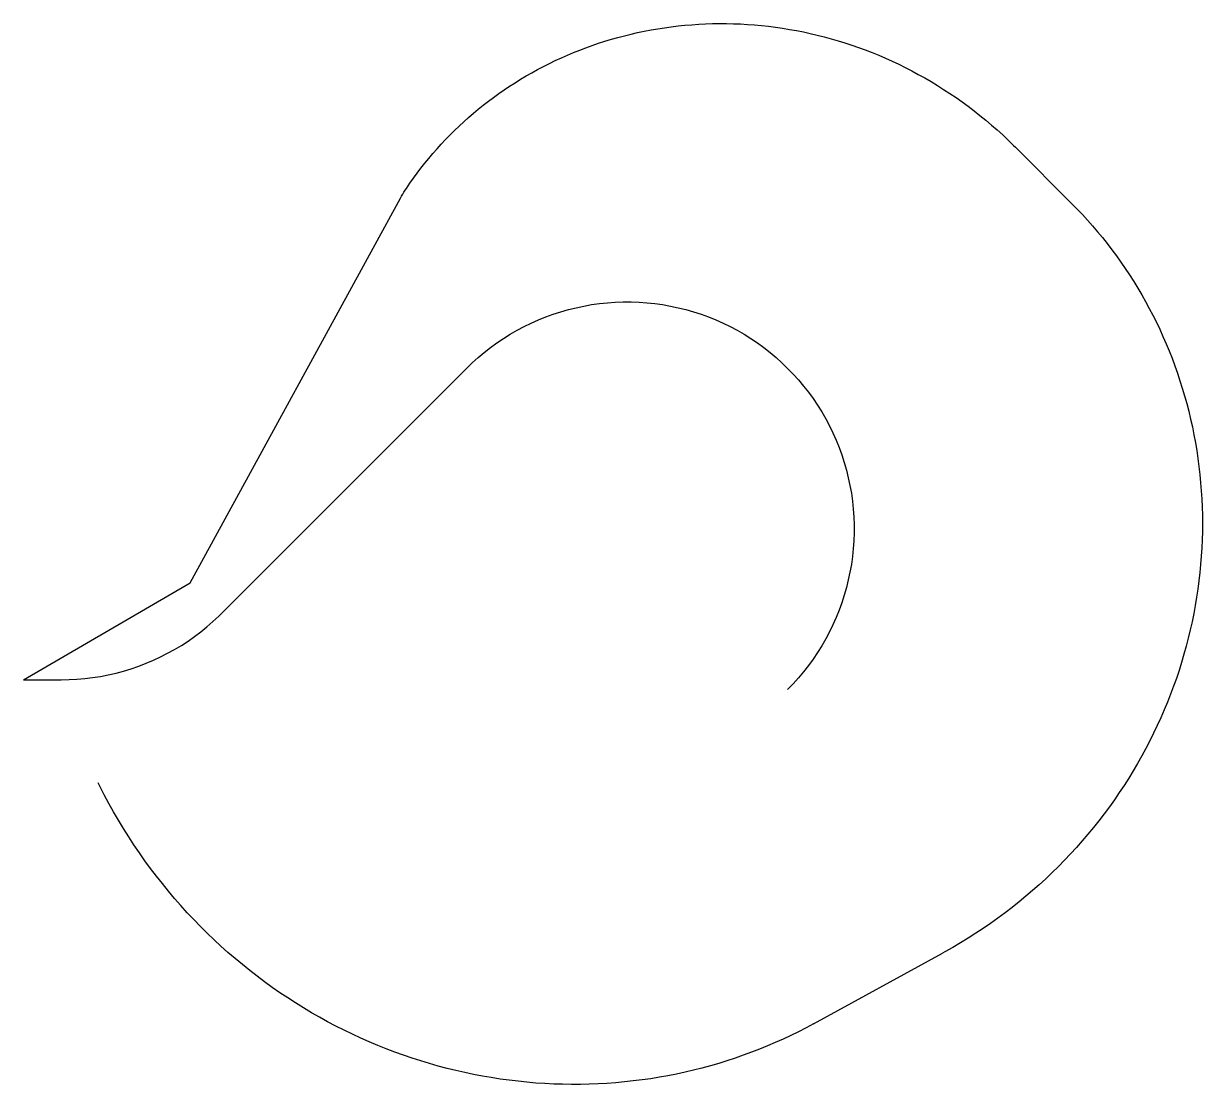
# Model space of a CAD drawing. Header units: metres. Extents: x 0 to 21772, y -7473 to 12122.
import ezdxf

# ---------------------------------------------------------------- set-up
doc = ezdxf.new("R2010")
doc.units = ezdxf.units.M

msp = doc.modelspace()

# ---------------------------------------------------------------- linework, layer by layer
at = {"layer": 'NorminalTrack', "color": 1}
msp.add_lwpolyline([(0, 0), (692, 0), (692, 0), (839, 3), (985, 10), (1131, 23), (1276, 41), (1420, 64), (1564, 92), (1707, 125), (1848, 162), (1988, 205), (2126, 253), (2263, 305), (2398, 362), (2530, 424), (2661, 491), (2789, 562), (2914, 637), (3037, 717), (3157, 801), (3274, 889), (3387, 981), (3498, 1077), (3605, 1177), (3657, 1228), (3657, 1228), (8182, 5753), (8182, 5753), (8288, 5855), (8396, 5953), (8509, 6047), (8624, 6137), (8742, 6223), (8864, 6305), (8988, 6383), (9114, 6456), (9244, 6524), (9375, 6589), (9509, 6648), (9645, 6703), (9782, 6753), (9921, 6798), (10062, 6839), (10204, 6874), (10347, 6904), (10491, 6930), (10636, 6950), (10782, 6965), (10928, 6976), (11074, 6981), (11220, 6981), (11367, 6976), (11513, 6965), (11658, 6950), (11803, 6930), (11947, 6904), (12090, 6874), (12232, 6839), (12373, 6798), (12512, 6753), (12650, 6703), (12785, 6648), (12919, 6589), (13051, 6524), (13180, 6456), (13306, 6383), (13431, 6305), (13552, 6223), (13670, 6137), (13786, 6047), (13898, 5953), (14006, 5855), (14112, 5753), (14213, 5648), (14311, 5539), (14405, 5427), (14496, 5312), (14582, 5194), (14663, 5072), (14741, 4948), (14814, 4821), (14883, 4692), (14947, 4561), (15006, 4427), (15061, 4291), (15111, 4154), (15157, 4015), (15197, 3874), (15232, 3732), (15263, 3589), (15288, 3445), (15309, 3300), (15324, 3154), (15334, 3008), (15339, 2862), (15339, 2716), (15334, 2569), (15324, 2423), (15309, 2278), (15288, 2133), (15263, 1989), (15232, 1846), (15197, 1704), (15157, 1563), (15111, 1424), (15061, 1286), (15006, 1151), (14947, 1017), (14883, 885), (14814, 756), (14741, 629), (14663, 505), (14582, 384), (14496, 266), (14405, 150), (14311, 38), (14213, -71), (14112, -176)], dxfattribs=at)
at = {"layer": 'SubLines', "color": 5}
for p, q in [((18317, 9840), (19361, 8795)), ((14589, -6353), (16972, -5049))]:
    msp.add_line(p, q, dxfattribs=at)
msp.add_lwpolyline([(0, 0), (3075, 1794), (6961, 8895), (6982, 8933), (7003, 8969), (7025, 9006), (7048, 9042), (7071, 9078)], dxfattribs=at)
at = {"layer": 'WindSpiral', "color": 3}
for points in [[(7071, 9078), (7136, 9173), (7202, 9266), (7270, 9359), (7340, 9451), (7411, 9542), (7484, 9632), (7559, 9720), (7636, 9808), (7714, 9894), (7794, 9979), (7875, 10063), (7959, 10146), (8043, 10227), (8130, 10307), (8218, 10386), (8307, 10464), (8398, 10539), (8491, 10614), (8585, 10687), (8681, 10758), (8778, 10828), (8876, 10897), (8976, 10964), (9077, 11029), (9179, 11092), (9283, 11154), (9388, 11214), (9494, 11273), (9602, 11330), (9711, 11385), (9821, 11438), (9932, 11489), (10044, 11539), (10157, 11586), (10271, 11632), (10386, 11676), (10503, 11718), (10620, 11758), (10738, 11795), (10857, 11831), (10977, 11865), (11098, 11897), (11219, 11927), (11341, 11955), (11464, 11981), (11588, 12004), (11712, 12026), (11837, 12045), (11962, 12062), (12088, 12077), (12215, 12090), (12341, 12101), (12469, 12109), (12596, 12116), (12724, 12120), (12853, 12122), (12981, 12121), (13110, 12119), (13239, 12114), (13368, 12106), (13497, 12097), (13627, 12085), (13756, 12071), (13885, 12055), (14015, 12036), (14144, 12015), (14273, 11992), (14402, 11967), (14530, 11939), (14659, 11909), (14787, 11877), (14914, 11842), (15042, 11805), (15169, 11766), (15295, 11724), (15421, 11680), (15546, 11634), (15671, 11586), (15795, 11535), (15919, 11482), (16042, 11427), (16164, 11370), (16285, 11310), (16405, 11248), (16525, 11184), (16644, 11118), (16761, 11050), (16878, 10979), (16993, 10906), (17108, 10831), (17221, 10754), (17334, 10675), (17445, 10594), (17555, 10511), (17663, 10425), (17770, 10338), (17876, 10248), (17981, 10157), (18084, 10064), (18185, 9968), (18285, 9871), (18317, 9840)], [(19361, 8795), (19460, 8695), (19556, 8593), (19651, 8490), (19744, 8385), (19836, 8277), (19926, 8168), (20014, 8058), (20100, 7945), (20184, 7831), (20267, 7716), (20347, 7598), (20426, 7479), (20503, 7359), (20578, 7236), (20651, 7113), (20721, 6988), (20790, 6861), (20857, 6733), (20921, 6604), (20983, 6474), (21044, 6342), (21101, 6208), (21157, 6074), (21211, 5939), (21262, 5802), (21310, 5664), (21357, 5525), (21401, 5385), (21443, 5244), (21482, 5102), (21519, 4960), (21553, 4816), (21586, 4672), (21615, 4526), (21642, 4380), (21667, 4234), (21689, 4086), (21708, 3939), (21725, 3790), (21739, 3641), (21751, 3491), (21760, 3342), (21767, 3191), (21771, 3041), (21772, 2890), (21771, 2738), (21767, 2587), (21760, 2435), (21751, 2284), (21739, 2132), (21724, 1980), (21707, 1829), (21687, 1677), (21665, 1525), (21639, 1374), (21611, 1223), (21580, 1072), (21547, 921), (21511, 771), (21472, 621), (21431, 472), (21387, 323), (21340, 175), (21291, 27), (21239, -120), (21184, -266), (21127, -412), (21067, -556), (21004, -700), (20939, -843), (20871, -986), (20801, -1127), (20728, -1267), (20652, -1406), (20574, -1544), (20494, -1681), (20410, -1816), (20325, -1951), (20237, -2084), (20146, -2215), (20054, -2345), (19958, -2474), (19861, -2602), (19760, -2727), (19658, -2852), (19553, -2974), (19446, -3095), (19337, -3214), (19226, -3332), (19112, -3448), (18996, -3561), (18878, -3673), (18758, -3784), (18635, -3892), (18511, -3998), (18385, -4102), (18256, -4204), (18126, -4304), (17994, -4402), (17860, -4498), (17724, -4591), (17586, -4682), (17446, -4771), (17305, -4858), (17162, -4942), (17017, -5024), (16972, -5049)], [(14589, -6353), (14451, -6427), (14311, -6499), (14169, -6568), (14027, -6635), (13882, -6700), (13737, -6763), (13590, -6822), (13442, -6880), (13293, -6935), (13142, -6987), (12990, -7037), (12838, -7084), (12684, -7129), (12529, -7171), (12374, -7210), (12217, -7247), (12059, -7281), (11901, -7312), (11742, -7341), (11582, -7367), (11422, -7390), (11261, -7410), (11099, -7427), (10937, -7442), (10774, -7454), (10611, -7463), (10448, -7469), (10284, -7473), (10120, -7473), (9955, -7471), (9791, -7466), (9626, -7458), (9461, -7447), (9297, -7433), (9132, -7416), (8967, -7396), (8803, -7374), (8638, -7348), (8474, -7320), (8310, -7289), (8147, -7254), (7983, -7217), (7821, -7177), (7658, -7134), (7497, -7088), (7335, -7040), (7175, -6988), (7015, -6934), (6856, -6876), (6698, -6816), (6540, -6753), (6384, -6687), (6228, -6619), (6073, -6547), (5920, -6473), (5767, -6396), (5616, -6316), (5466, -6233), (5317, -6148), (5169, -6060), (5023, -5969), (4878, -5876), (4735, -5780), (4593, -5681), (4452, -5580), (4313, -5476), (4176, -5369), (4041, -5260), (3907, -5149), (3775, -5035), (3645, -4918), (3517, -4800), (3390, -4678), (3266, -4555), (3143, -4429), (3023, -4301), (2905, -4170), (2789, -4037), (2675, -3902), (2563, -3765), (2453, -3626), (2346, -3485), (2241, -3341), (2139, -3196), (2039, -3049), (1941, -2899), (1846, -2748), (1753, -2595), (1663, -2440), (1576, -2284), (1491, -2125), (1409, -1965), (1379, -1905)]]:
    msp.add_lwpolyline(points, dxfattribs=at)

doc.saveas('drawing.dxf')
